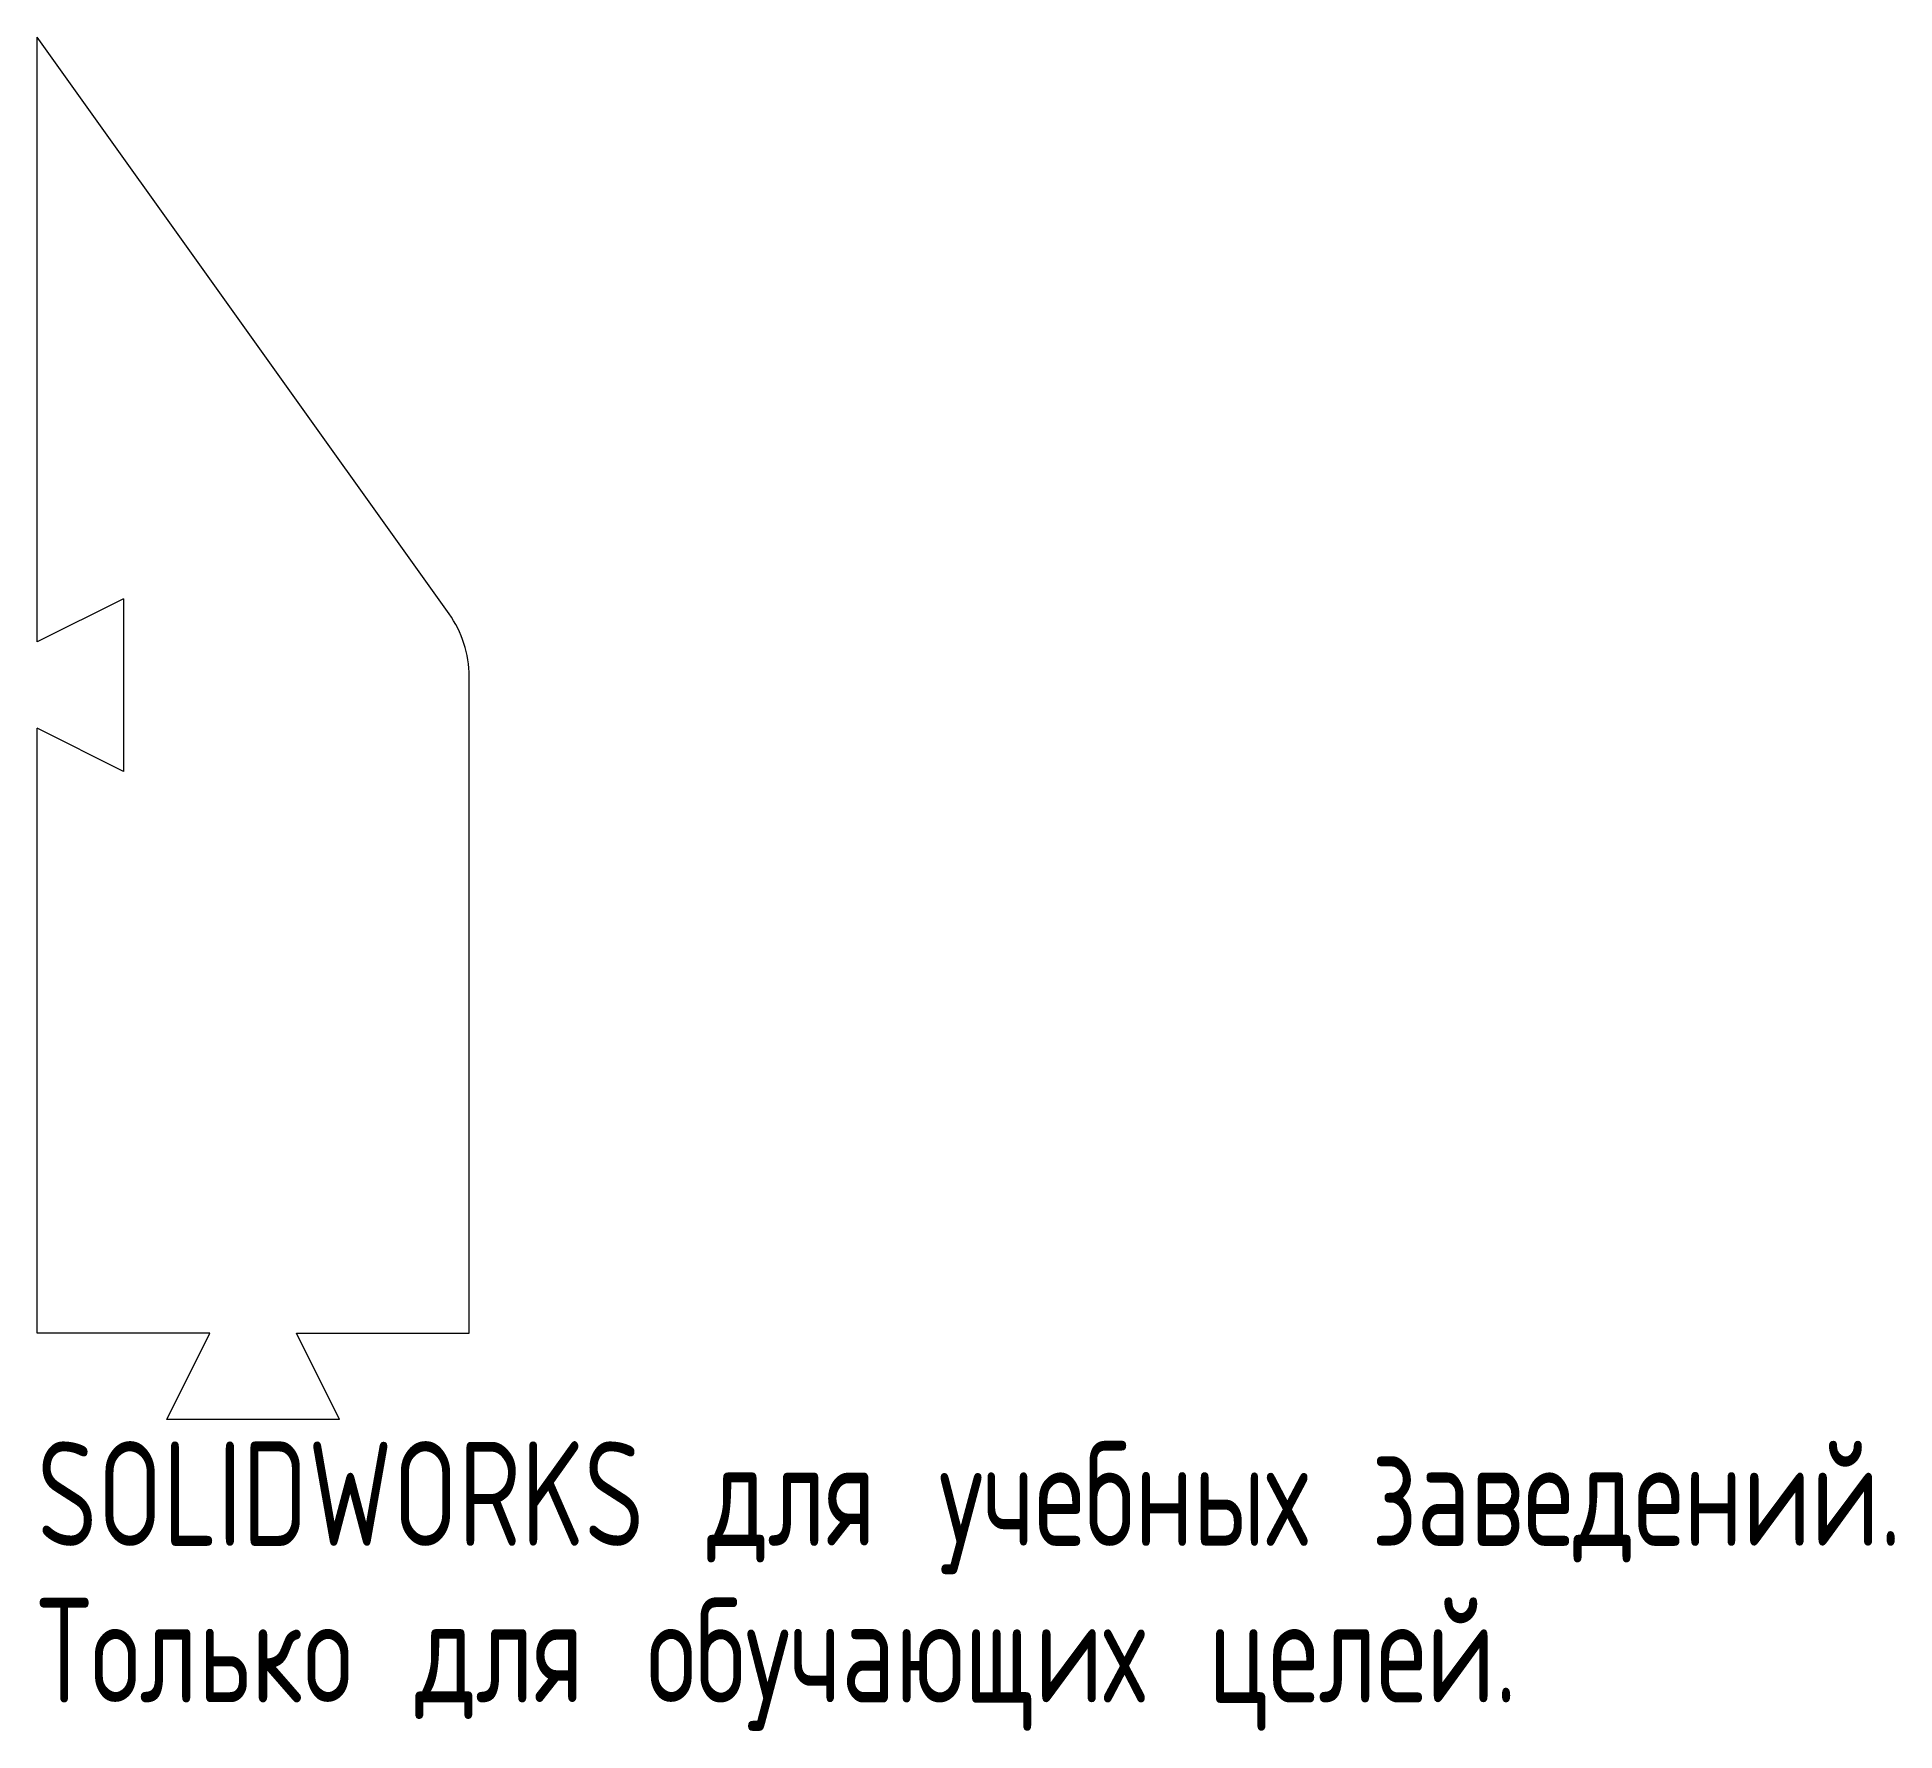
# Model space of a CAD drawing. Header units: millimetres. Extents: x 10 to 96, y -35.9 to 42.5.
import ezdxf

# ---------------------------------------------------------------- set-up
doc = ezdxf.new("R2010")
doc.units = ezdxf.units.MM
doc.styles.add('SLDTEXTSTYLE0', font='TXT', dxfattribs={"width": 0.7, "bigfont": 'bigfont'})

msp = doc.modelspace()

# ---------------------------------------------------------------- linework, layer by layer
at = {"color": 7, "linetype": 'Continuous', "lineweight": 15}
for p, q in [((10, 14.5), (10, 42.5)), ((29.069, 15.804), (10, 42.5)), ((14, 16.5), (10, 14.5)), ((14, 16.5), (14, 8.5)), ((30, -17.5), (30, 12.898)), ((10, -17.5), (10, 10.5)), ((14, 8.5), (10, 10.5)), ((18, -17.5), (10, -17.5)), ((16, -21.5), (18, -17.5)), ((22, -17.5), (30, -17.5)), ((24, -21.5), (22, -17.5)), ((24, -21.5), (16, -21.5))]:
    msp.add_line(p, q, dxfattribs=at)
msp.add_arc((25, 12.898), 5, 0, 35.53768, dxfattribs=at)

# ---------------------------------------------------------------- texts
at = {"color": 7, "linetype": 'Continuous', "char_height": 4.83362, "attachment_point": 1, "style": 'SLDTEXTSTYLE0'}
for s, insert in [('SOLIDWORKS \\M+18474\\M+1847C\\M+18491 \\M+18485\\M+18489\\M+18475\\M+18471\\M+1847E\\M+1848D\\M+18487 \\M+18478\\M+18470\\M+18472\\M+18475\\M+18474\\M+18475\\M+1847E\\M+18479\\M+1847A.', (10, -22.52)), ('\\M+18453\\M+18480\\M+1847C\\M+1848E\\M+1847B\\M+18480 \\M+18474\\M+1847C\\M+18491 \\M+18480\\M+18471\\M+18485\\M+18489\\M+18470\\M+18490\\M+1848B\\M+18479\\M+18487 \\M+18488\\M+18475\\M+1847C\\M+18475\\M+1847A.', (10, -29.77))]:
    msp.add_mtext(s, dxfattribs=dict(at, insert=insert))

doc.saveas('drawing.dxf')
